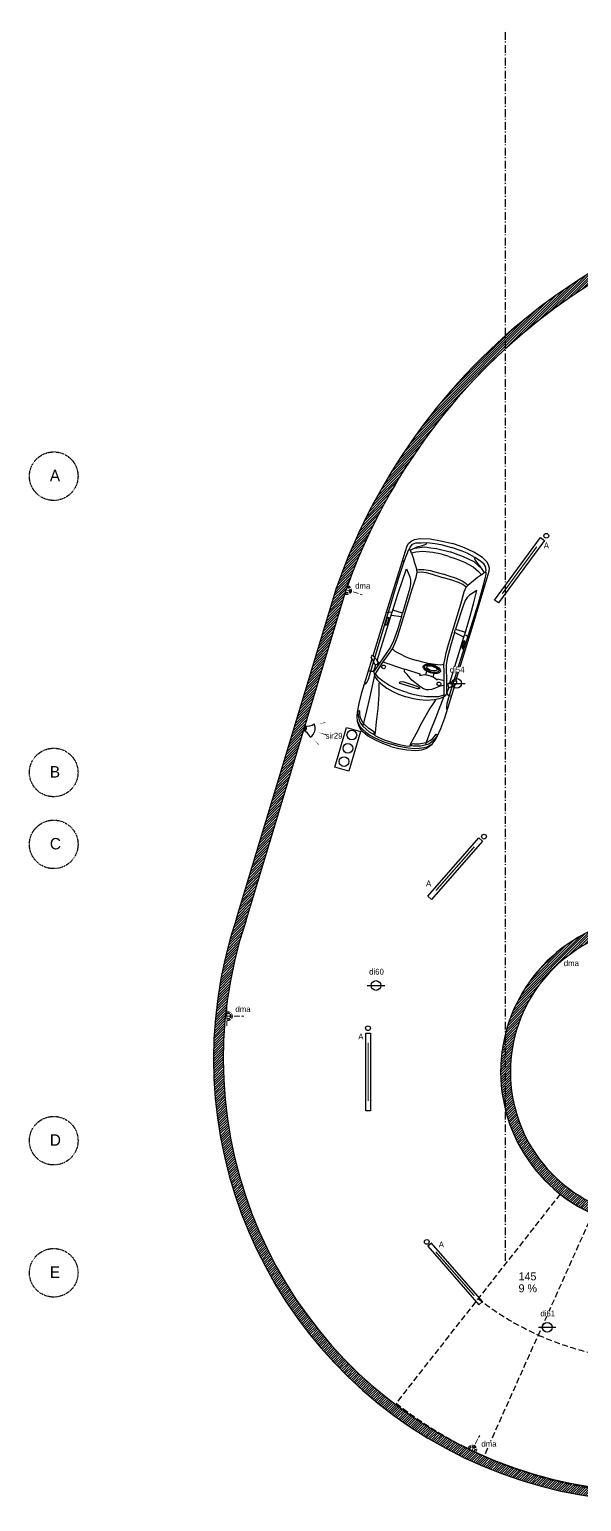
# Model space of a CAD drawing. Header units: centimetres. Extents: x 2191 to 12545, y -680 to 18662.
# Drawn here: x 2230 to 3366, y 7599 to 10630 of the extents above; entities that cross this region are included whole.
import ezdxf

# ---------------------------------------------------------------- set-up
doc = ezdxf.new("R2010")
doc.units = ezdxf.units.CM
for name, pattern in [('ACAD_ISO02W100', [15, 12, -3]), ('Style de ligne -1', [0.41664, 0.20828, -0.20836]), ('Style de ligne -6', [1.0416400000000001, 0.625, -0.20828, 0.06943000000000005, -0.13893]), ('VW-02', [0.69435, 0.48607, -0.20828])]:
    doc.linetypes.add(name, pattern=pattern)
for name, color, linetype in [('B GÈnÈral_Hatch', 252, 'Continuous'), ('B Général', 252, 'Continuous'), ('C ANNOTATIONS-axes horizontaux', 252, 'Style de ligne -1'), ('C ANNOTATIONS-niveaux', 252, 'Continuous')]:
    doc.layers.add(name, color=color, linetype=linetype)
doc.layers.add('prlm-ELEC-CFO', color=1, linetype='Continuous', lineweight=25)
doc.layers.add('prlm-ELEC-SSI', color=6, linetype='Continuous', lineweight=25)
doc.styles.add('Eurostile', font='Eurosti.TTF')
doc.styles.add('prlm-elec-cfo', font='comic.ttf', dxfattribs={"height": 12})
doc.styles.add('prlm-elec-ssi', font='comic.ttf', dxfattribs={"height": 12})
pattern_1 = [(45, (-631.0245819504635, 4809.023447303152), (2.425347222222122, -2.645833333333339), [])]

# ---------------------------------------------------------------- blocks, each defined once
blk = doc.blocks.new('A 70.Groupe-4-1')
at = {"layer": 'B Général', "linetype": 'Continuous'}
for p, q in [((3647.351603118572, 4742.61898837338), (3645.231092298408, 4749.387812286115)), ((3632.369928393854, 4727.083159248007), (3628.337881874265, 4725.131125133584)), ((3791.46655284001, 4698.520043601457), (3797.011780681014, 4702.943163709633)), ((3795.18898975366, 4677.26078614514), (3797.438247542316, 4673.386682930181)), ((3605.419113317309, 4615.446750467946), (3608.609248253461, 4625.872082373413)), ((3626.688653313459, 4612.627049893019), (3628.999868296477, 4619.632585160381)), ((3735.847926538362, 4579.22448637971), (3737.852764420485, 4586.323772551317)), ((3755.05324952735, 4569.658943432825), (3758.243384463502, 4580.084275338292)), ((3633.589026384298, 4503.123641195101), (3589.055696334143, 4518.427347730578)), ((3676.83721886915, 4492.404631116131), (3679.182951934286, 4500.070465400611)), ((3691.90264799474, 4488.213883049035), (3694.013769714606, 4495.113009594759))]:
    blk.add_line(p, q, dxfattribs=at)
at = {"layer": 'B Général', "linetype": 'Continuous', "flags": 128}
for points in [[(3604.54103518749, 4345.181627848307), (3588.294335951073, 4350.9913811857), (3573.166136587422, 4357.716518423229), (3557.09109505315, 4366.827111060457), (3547.383370541059, 4374.827813280094), (3542.008954394354, 4381.921674692055), (3539.200202283509, 4387.811093205778), (3536.445889983921, 4396.618284019898), (3535.42792572942, 4406.989878307015), (3536.357652454562, 4415.507943760307), (3539.335797024237, 4433.45940004586), (3544.988426731125, 4456.041766787343), (3566.099585408624, 4525.032840997953), (3564.620808830565, 4528.419461337192), (3565.441802236101, 4531.102460306271), (3567.178083918456, 4532.666988663166), (3568.711212526026, 4532.197853754367), (3604.131029812631, 4647.949493930844), (3638.558195991553, 4757.717295838409), (3641.467204692289, 4763.114627163153), (3646.676108260515, 4767.808403480461), (3653.449415301737, 4770.76583175268), (3665.440110482471, 4772.965036857431), (3686.12907191109, 4772.083546298713), (3707.264091084417, 4768.550485780824), (3732.263474960966, 4762.57739732652)], [(3604.54103518749, 4345.181627848307), (3621.256744448806, 4340.904936755745), (3637.557824975318, 4338.012764472112), (3655.978511792979, 4336.567719249428), (3668.501104279001, 4337.765979921835), (3676.924941223742, 4340.637597894063), (3682.548444266191, 4343.946759779128), (3689.759611350783, 4349.704529795208), (3696.407194510817, 4357.730478798936), (3700.403369697728, 4365.310215913475), (3707.980804466801, 4381.854296733223), (3715.933174896702, 4403.732946481224), (3737.044333574201, 4472.724020691833), (3740.165038442168, 4474.703207044111), (3740.986031847703, 4477.386206013185), (3740.422572807045, 4479.654451363563), (3738.889444199473, 4480.123586272355), (3774.30926148608, 4595.875226448831), (3807.203203434117, 4706.112192525773), (3807.812662658469, 4712.213182322832), (3806.122344057656, 4719.01810962059), (3802.163846469202, 4725.25945299379), (3793.457066389448, 4733.792052518722), (3775.817525758866, 4744.639022461616), (3756.324493396611, 4753.538080917654), (3732.263474960966, 4762.57739732652)], [(3678.448799178285, 4764.792743298376), (3696.368884975098, 4763.081841125572), (3707.718691921575, 4760.4471075835), (3729.800494744358, 4754.528400419292)], [(3643.134600273494, 4752.125163284701), (3640.7180685843, 4748.337584103336), (3636.876983381271, 4739.620488141774), (3632.369928393854, 4727.083159248007), (3620.109371498757, 4689.755976272834), (3563.209902956912, 4499.425318261294), (3560.207416132161, 4489.613218674192), (3557.896105525827, 4482.607712667412), (3555.087033203064, 4477.263567152416), (3552.146595492425, 4473.133286977914), (3550.19581544057, 4473.059465644381)], [(3724.241247538172, 4736.360831200751), (3708.816027153162, 4740.745545578434), (3690.975433457158, 4744.360418713704), (3670.885615371082, 4746.651384747582), (3656.224557619654, 4744.766290930478), (3647.351603118572, 4742.61898837338), (3651.032063543823, 4733.276994586818), (3653.617615966847, 4723.096373161394), (3658.130842017059, 4708.80477887945), (3662.680064739507, 4709.424785582296), (3673.029865124633, 4709.275855571736), (3685.504365259169, 4707.302998508123), (3703.016567445075, 4702.614944909886), (3712.935046493234, 4699.412269198668)], [(3653.864347227448, 4752.943806322978), (3663.995123780945, 4754.544541286397), (3674.867473233391, 4755.828524477058), (3687.335655168737, 4754.109108472388), (3698.920044199901, 4752.240987045766), (3726.985714552173, 4745.329724397185)], [(3724.241247538172, 4736.360831200751), (3739.478694927883, 4731.362818141963), (3756.28720938089, 4724.375119444029), (3774.21894251323, 4715.031551444035), (3785.314598366285, 4705.264944342256), (3791.46655284001, 4698.520043601457), (3783.188552752224, 4692.837319659843), (3775.348677646468, 4685.84686243115), (3763.610721331772, 4676.528104034549), (3760.187445798897, 4679.58768248852), (3751.526566198131, 4685.255990234315), (3740.084145306592, 4690.601672860595), (3722.947239343489, 4696.516191095556), (3712.935046493234, 4699.412269198668)], [(3791.846782518606, 4710.721401186229), (3784.346532273387, 4717.717202231079), (3776.054439449603, 4724.865474193712), (3764.759080155952, 4730.417663905648), (3754.112960942376, 4735.352042547415), (3726.985714552173, 4745.329724397185)], [(3778.102732410242, 4734.298798663239), (3762.293797593878, 4742.908923005079), (3751.413096295614, 4747.076689531404), (3729.800494744358, 4754.528400419292)], [(3608.001988348413, 4546.079813814996), (3613.428844001722, 4558.335685171949), (3617.632809536385, 4568.786164990282), (3623.406525851489, 4585.462931562151), (3648.833737394132, 4668.558827211731), (3656.987425828115, 4693.561498736422), (3659.270300873443, 4703.761435321392), (3658.130842017059, 4708.80477887945)], [(3659.270300873443, 4703.761435321392), (3667.980688813256, 4704.281799845514), (3677.24809271064, 4702.787293715466), (3689.854274363578, 4699.60057915292), (3711.011602145352, 4693.126470594626)], [(3800.281095347623, 4704.038586418314), (3800.164304381443, 4699.547290243465), (3798.469580104348, 4690.17341126171), (3795.18898975366, 4677.26078614514), (3784.461848336078, 4639.46438047943), (3725.109259274143, 4449.884373434656), (3722.106772449393, 4440.072273847554), (3720.102030190586, 4432.972958415368), (3719.439510040385, 4426.971971359005), (3719.565138298257, 4421.903479888087), (3721.140563606146, 4420.750645338261)], [(3759.844130394605, 4672.986003888864), (3752.91647266456, 4678.2915854475), (3744.399661212781, 4682.23902085101), (3732.16883430381, 4686.652391296911), (3711.011602145352, 4693.126470594626)], [(3714.095004358176, 4513.615520119277), (3716.455794042973, 4526.809602772654), (3718.819775752597, 4537.823114706931), (3723.367027430971, 4554.875177501608), (3748.794238973614, 4637.971073151188), (3756.028222365021, 4663.255172952107), (3759.844130394605, 4672.986003888864), (3763.610721331772, 4676.528104034549)], [(3607.014166155094, 4620.65936860902), (3603.794529142877, 4621.644572399894), (3595.663105207104, 4620.276393472724)], [(3638.436142075078, 4455.95052833269), (3629.744156924231, 4458.778003444418), (3614.741166735311, 4464.542562255915), (3600.926893974027, 4471.452317053796), (3588.501777294639, 4479.613780024583), (3579.768720184405, 4486.142567832396), (3575.694590007968, 4490.910352969693), (3573.012815779822, 4494.748959430278), (3576.388120084931, 4499.752201920695), (3587.984428471917, 4516.826963146375), (3599.721509518183, 4534.361768139968), (3608.001988348413, 4546.079813814996), (3613.089853500048, 4541.337205851148), (3623.778298674524, 4535.719223191665), (3635.693179225148, 4529.725848686066), (3646.650570421951, 4525.534615173097), (3658.562096961701, 4521.721965531079)], [(3756.648302365134, 4574.8715615739), (3759.867939377352, 4573.886357783025), (3765.841336880553, 4568.202125990711)], [(3581.348415195203, 4516.510237142909), (3571.081663257863, 4501.040590787638), (3567.630893795146, 4499.078428338917), (3563.209902956912, 4499.425318261294), (3558.781016458149, 4501.115824348561)], [(3638.436142075078, 4455.95052833269), (3647.221899549183, 4453.429842075694), (3662.881672758299, 4449.811644190137), (3678.197130410794, 4447.807747939177), (3693.061760320146, 4447.618591977074), (3703.952902384116, 4448.142406135385), (3709.997440142305, 4449.81389502252), (3714.368076633645, 4451.494475050533), (3714.370555376088, 4457.529796783952), (3714.314971597564, 4478.170018429164), (3714.400160478318, 4499.270283842297), (3714.095004358176, 4513.615520119277), (3707.224408996773, 4512.532182000368), (3695.222397781906, 4513.857442807976), (3681.993892669726, 4515.557904215076), (3670.567395824711, 4518.216104743787), (3658.562096961701, 4521.721965531079)], [(3573.012815779822, 4494.748959430278), (3570.990439287687, 4491.427550969389), (3560.713224332144, 4444.690908175457), (3554.884233287407, 4417.970747579937), (3548.666589062981, 4392.720335427492), (3546.809322746776, 4387.198300267273)], [(3573.597256056598, 4513.097402375739), (3570.067957543249, 4501.015509237506), (3569.636540582967, 4497.961792797432), (3570.184465399661, 4494.273020876421), (3571.796413175713, 4488.582081062358), (3576.721807389394, 4482.212505804945), (3583.912549127866, 4474.478980899667), (3596.422346989634, 4464.950405516761), (3608.916191544299, 4458.109216608107), (3620.418057923608, 4452.409965298284), (3630.089414112014, 4448.947530328931), (3635.762076021006, 4447.211704831867)], [(3714.334893998929, 4470.786537299107), (3706.386978264831, 4469.110697454826), (3700.923646074929, 4467.009852890658), (3694.533530917038, 4463.935273090285), (3688.612587770092, 4462.393601390266), (3682.542872838456, 4461.735847478325), (3678.358145011131, 4461.758829019096), (3671.842372334786, 4463.752645066328), (3663.847881601546, 4469.13327269943), (3648.327880899383, 4481.427494587168), (3638.408430959478, 4492.846246155957), (3633.065480924829, 4498.672835910455), (3632.885309390816, 4500.823900472094), (3633.589026384298, 4503.123641195101), (3635.208002394017, 4504.304815682617), (3664.486246983125, 4494.507430250756), (3664.048607446968, 4491.707125609048), (3667.466693898267, 4491.918630529649), (3674.036972748603, 4492.842461898917), (3680.904699545003, 4491.998486952612), (3688.069778664155, 4489.386734951311), (3693.701729175738, 4487.244117858808), (3696.682234612045, 4484.655509384325), (3700.045844149937, 4481.949462511746), (3701.132915012798, 4484.131897562125), (3714.325851339791, 4480.849403187126)], [(3607.050920116802, 4353.383908929298), (3591.872822591547, 4358.028382565122), (3579.263382551051, 4363.395792730659), (3572.633135664922, 4366.933788480936), (3571.828871963698, 4368.688833514228), (3573.330086115493, 4373.594787684468), (3575.570822686373, 4395.712142083666), (3578.652732001291, 4422.769785330165), (3580.717581590722, 4451.983071890101), (3580.831301655796, 4469.888877464458), (3581.012146122135, 4474.863588770555), (3581.515644968569, 4477.056854409195)], [(3724.151479802473, 4467.028050022066), (3720.315421694968, 4455.040024830407), (3718.964108445482, 4452.267795187724), (3716.445776047035, 4449.517293084302), (3711.925209392807, 4445.702892905416), (3704.27881515177, 4443.180264864932), (3693.991718641974, 4440.794930588961), (3678.291873625798, 4439.898460936342), (3664.109108286774, 4441.220272109762), (3651.387485292484, 4442.933369915239), (3641.434642306685, 4445.475908595387), (3635.762076021006, 4447.211704831867)], [(3719.637418833887, 4474.194022580754), (3719.489334831173, 4455.628079975327), (3721.251183509531, 4452.070864688814), (3725.109259274143, 4449.884373434656), (3729.725764623725, 4448.807004042441)], [(3607.050920116802, 4353.383908929298), (3622.228922018744, 4348.739464554057), (3635.682763930256, 4346.131552009506), (3643.157529729729, 4345.353436373477), (3644.806195301966, 4346.357888961164), (3646.30740945376, 4351.263843131403), (3656.827212627487, 4370.847816354066), (3669.414461935352, 4394.996840722381), (3684.05090873287, 4420.363238586555), (3693.976728385045, 4435.266557336168), (3696.610693371475, 4439.490617675491), (3697.420760565433, 4441.590073888719)], [(3714.368076633645, 4451.494475050533), (3714.185492719921, 4447.610092994862), (3696.549107450736, 4403.125344580074), (3686.427394554129, 4377.718750024947), (3677.450252708717, 4353.312739743514), (3675.899363493409, 4347.696953679051)], [(3536.445889983921, 4396.618284019898), (3541.791006390665, 4385.593135839566), (3546.372018684991, 4380.837987100647), (3553.43123304954, 4374.318481680343), (3561.291357104438, 4368.22465609032), (3573.052857857986, 4362.278215558012), (3590.33386123066, 4354.642920604075), (3605.924972927231, 4349.704323772475)], [(3689.759611350783, 4349.704529795208), (3679.160113740144, 4343.558408074803), (3672.702561810637, 4342.181042383437), (3663.203834216125, 4340.72824079505), (3653.279551675229, 4340.07641525974), (3640.204426360126, 4341.72994269355), (3621.609856947061, 4345.072515795619), (3605.924972927231, 4349.704323772475)]]:
    blk.add_lwpolyline(points, dxfattribs=at)
for points in [[(3678.448799178285, 4764.792743298376), (3677.510500100115, 4761.726390459919), (3674.507100904782, 4760.130557977018), (3666.967152487536, 4757.407616166171), (3658.660621215429, 4754.919352063327), (3645.231092298408, 4749.387812286115), (3643.134600273494, 4752.125163284701), (3644.573338386467, 4755.457527217746), (3649.750812944789, 4761.418354685302), (3656.023556067313, 4764.109705500194), (3667.236144441433, 4764.451286841237)], [(3778.102732410242, 4734.298798663239), (3777.164433332071, 4731.23244582478), (3778.760515582765, 4728.22917935492), (3783.485596026082, 4721.753158273711), (3788.977317845421, 4715.042650731135), (3797.011780681014, 4702.943163709633), (3800.281095347623, 4704.038586418314), (3800.953508215098, 4707.605444654304), (3799.998277096508, 4715.442870278202), (3796.305732081483, 4721.183583369968), (3787.204294687811, 4727.741224197967)], [(3637.039888252017, 4710.563906129205), (3644.043790784784, 4694.001227192464), (3645.327317790156, 4687.237011292123), (3645.303111508455, 4680.034670409746), (3643.608482854675, 4670.660762167407), (3628.999868296477, 4619.632585160381), (3608.609248253461, 4625.872082373413), (3618.955422680969, 4658.587272388075), (3629.517614418152, 4688.721389026812)], [(3782.074543016031, 4666.183533081052), (3767.001508347764, 4656.376361718256), (3762.152520922857, 4651.48868545309), (3758.142161136809, 4645.506101185694), (3754.300980310464, 4636.789034484716), (3737.852764420485, 4586.323772551317), (3758.243384463502, 4580.084275338292), (3767.976230949329, 4612.98714272494), (3776.085684659681, 4643.871793288121)], [(3605.419113317309, 4615.446750467946), (3626.688653313459, 4612.627049893019), (3618.244195694575, 4585.030639333441), (3610.380960314965, 4562.621699002071), (3604.07183069765, 4549.126755870593), (3581.348415195203, 4516.510237142909), (3578.695172151379, 4517.154383764724), (3576.806038883465, 4521.93948391687)], [(3593.719654596242, 4596.391386902425), (3597.332019728483, 4608.1965632417), (3598.955633011171, 4610.214817167318), (3600.42931613097, 4610.099250942073), (3600.973886936791, 4608.591203884635), (3597.361551065132, 4596.786123168672), (3595.644099096452, 4594.461205272213), (3593.463374232878, 4594.457851261337)], [(3755.05324952735, 4569.658943432825), (3735.847926538362, 4579.22448637971), (3727.403468919479, 4551.628075820132), (3721.380217364908, 4528.656103372812), (3719.057241251938, 4513.941403626348), (3719.637418833887, 4474.194022580754), (3722.196793931138, 4473.243116364785), (3726.440175093505, 4476.151676881756)], [(3754.085977929218, 4547.319547724002), (3757.698343061461, 4559.124724063277), (3757.482163765738, 4561.705951583683), (3756.196158017922, 4562.43484575061), (3754.900936245332, 4561.48977228796), (3751.288600373673, 4549.684691571997), (3751.410940983403, 4546.79680008075), (3753.216369624174, 4545.573689454899)], [(3575.000567477048, 4512.751862078189), (3572.194098780624, 4513.443104659341), (3566.099585408624, 4525.032840997953), (3564.620808830565, 4528.419461337192), (3565.441802236101, 4531.102460306271), (3567.178083918456, 4532.666988663166), (3567.944600410583, 4532.432435839059), (3578.15978810975, 4520.336302828428), (3578.695172151379, 4517.154383764724)], [(3659.948480028361, 4463.787387737049), (3623.919718692172, 4474.812131245172), (3622.561697420938, 4476.401351329638), (3623.47823969927, 4478.300589395821), (3629.560399782656, 4478.451519711036), (3644.172074078936, 4474.148007620958), (3658.242693566318, 4469.17166358027), (3663.033110771886, 4466.19686193199), (3663.684156662079, 4464.488596727501), (3662.035366205944, 4463.484077777079)], [(3722.795102355308, 4467.526970116695), (3725.507820147485, 4466.529350434651), (3737.044333574201, 4472.724020691833), (3740.165038442168, 4474.703207044111), (3740.986031847703, 4477.386206013185), (3740.422572807045, 4479.654451363563), (3739.656056314916, 4479.88900418767), (3724.421098757125, 4475.58057503631), (3722.196793931138, 4473.243116364785)], [(3570.589770928588, 4369.571011854923), (3570.748983478983, 4373.378674751473), (3569.625448669122, 4375.734536211967), (3566.959569226915, 4376.885564951668), (3559.371840828535, 4382.225385564054), (3551.533502834059, 4389.486421549664), (3547.046204341827, 4394.54816789669), (3543.960698329873, 4400.354740298731), (3541.582167698959, 4406.280357820797), (3541.218507722211, 4412.762991300435), (3541.258638050434, 4417.277850085241), (3540.726674382413, 4418.278919401474), (3538.558490293904, 4417.768712533294), (3537.416648318392, 4416.776705097354), (3537.194540646036, 4415.503365008504), (3537.771121530949, 4408.620199611451), (3539.930994123695, 4399.240487876377), (3542.322065529674, 4392.808017497004), (3547.294393716641, 4386.59182203667), (3553.74028013951, 4380.259993988351), (3559.948259727399, 4375.342374311481), (3566.591047388595, 4371.297525703895)], [(3646.326783134471, 4346.39560690968), (3648.325597016646, 4349.64035473261), (3650.575079016081, 4350.96407842894), (3653.428577309106, 4350.426186384284), (3662.705167970683, 4350.605552260507), (3673.264564513679, 4352.23691081942), (3679.816021491909, 4353.92081559773), (3685.62252753122, 4357.00644649358), (3690.909735561474, 4360.586360211089), (3694.838797436596, 4365.755427650333), (3697.33204828491, 4369.519635468372), (3698.333117601144, 4370.051599136396), (3699.844518669456, 4368.415445078642), (3700.2357096782, 4366.954331994488), (3699.70722490495, 4365.774742809881), (3695.37756474968, 4360.392879346368), (3688.338665697005, 4353.827977064066), (3682.757430094293, 4349.835019914654), (3675.157969826543, 4347.465771671251), (3666.272570173709, 4345.825292710879), (3658.375728322625, 4345.223725899146), (3650.606934950693, 4345.588798103277)]]:
    blk.add_lwpolyline(points, close=True, dxfattribs=at)
at = {"layer": 'B Général', "linetype": 'Continuous'}
for centre, major_axis, ratio in [((3689.289818388906, 4504.606672991596), (-17.70771669725425, 5.418533068071418), 0.4588728926137529), ((3589.832911242398, 4508.758191609624), (1.114199065959742, 3.641192395893742), 1), ((3689.283485559424, 4504.86006623888), (-14.87143355441499, 4.55063494983063), 0.4072151027835469), ((3689.46491109495, 4505.72671035561), (-10.50202180400547, 3.213601922795301), 0.4087564988572939), ((3703.859984934898, 4473.866088916679), (1.114199065959742, 3.641192395893742), 1)]:
    blk.add_ellipse(centre, major_axis=major_axis, ratio=ratio, dxfattribs=at)
blk = doc.blocks.new('A 70.Groupe-7-1')
at = {"layer": 'B Général', "linetype": 'Continuous', "flags": 128}
blk.add_lwpolyline([(3489.735549316671, 4302.529221827029), (3513.752084762899, 4384.065753671106), (3542.52968423728, 4375.589329395966), (3518.513148791052, 4294.05279755189)], close=True, dxfattribs=at)
at = {"layer": 'B Général', "linetype": 'Continuous'}
for centre, radius in [((3524.492406007141, 4368.455595658748), 10.000000000003), ((3516.409096663533, 4341.01262782616), 10.00000000001045), ((3508.432422150357, 4313.931686992332), 9.999999999994026)]:
    blk.add_circle(centre, radius, dxfattribs=at)
blk = doc.blocks.new('A 70.Groupe-14-1')
at = {"layer": 'B GÈnÈral_Hatch', "linetype": 'Continuous'}
blk.add_hatch(color=250, dxfattribs=at).paths.add_polyline_path([(4135.1521327549, 3086.081215874571), (4150.950477728909, 3081.551113350647), (4135.003658381705, 3077.575124731108)])
at = {"layer": 'B Général', "linetype": 'VW-02', "ltscale": 25.4}
for p, q in [((4150.950477728909, 3627.54206842346), (4150.950477728909, 3722.514022807821)), ((4198.43645492109, 3675.028045615641), (4103.46450053673, 3675.028045615641)), ((3953.348241095319, 3423.327119758377), (3615.837074316639, 2993.41359948339)), ((4020.103060931656, 3383.002441400039), (3796.611338036299, 2884.213034522946)), ((4150.950477728909, 3355.028045615639), (4150.950477728909, 2808.07418108566))]:
    blk.add_line(p, q, dxfattribs=at)
at = {"layer": 'B Général', "linetype": 'Continuous', "flags": 128}
blk.add_lwpolyline([(4135.1521327549, 3086.081215874571), (4150.950477728909, 3081.551113350647), (4135.003658381705, 3077.575124731108)], close=True, dxfattribs=at)
at = {"layer": 'B Général', "linetype": 'VW-02', "ltscale": 25.4}
for centre, radius, start, end in [((4150.95047772891, 3675.02804561564), 320.0000000000004, 231.8656906827135, 269.9999999999999), ((4150.95047772891, 3675.028045615639), 593.4769322649912, 231.8656906827134, 245.8643611915908), ((4150.950477728911, 3675.028045615641), 593.4769322649923, 245.8643611915907, 269.9999999999998), ((4150.950477728909, 3675.02804561564), 866.9538645299797, 231.8656906827134, 270)]:
    blk.add_arc(centre, radius, start, end, dxfattribs=at)
at = {"layer": 'B Général', "char_height": 16.47100151909722, "attachment_point": 1, "line_spacing_factor": 0.8941417206159926, "style": 'Eurostile'}
for s, insert in [('145\\P9 %', (3867.777011447483, 3262.332831185949)), ('360\\P14,5%', (4020.055813259548, 3201.351279296875))]:
    blk.add_mtext(s, dxfattribs=dict(at, insert=insert))
blk = doc.blocks.new('xi.lumA')
at = {"layer": 'prlm-ELEC-CFO', "color": 0, "linetype": 'ByBlock', "lineweight": -2, "ltscale": 50}
blk.add_lwpolyline([(-80, -5), (-80, 5), (80, 5), (80, -5)], close=True, dxfattribs=at)
at = {"layer": 'prlm-ELEC-CFO', "color": 0, "linetype": 'ByBlock', "lineweight": 5, "ltscale": 50, "const_width": 2.6}
blk.add_lwpolyline([(-60, 0), (60, 2.449293598294707e-15), (60, 2.449293598294707e-15)], dxfattribs=at)
blk = doc.blocks.new('xi.dma')
at = {"layer": 'prlm-ELEC-CFO', "color": 0, "linetype": 'ACAD_ISO02W100', "lineweight": 5, "flags": 128}
for points in [[(0, 0), (2.14306111918916e-15, 35)], [(-20, 0), (20, 0)]]:
    blk.add_lwpolyline(points, dxfattribs=at)
at = {"layer": 'prlm-ELEC-CFO', "color": 0, "linetype": 'ByBlock', "lineweight": 5}
for radius, start, end in [(9, 145.0000000000026, 191.8029645932288), (6.5, 145.0000000000026, 199.0386751890759), (9, 55.00000000000264, 124.9999999999974), (5, 145.0000000000026, 207.3744600146318), (6.5, 55.00000000000264, 124.9999999999974), (5, 55.00000000000264, 124.9999999999974), (5, 332.6255399853683, 34.99999999999736), (6.5, 340.9613248109241, 34.99999999999736), (9, 348.1970354067711, 34.99999999999736)]:
    blk.add_arc((-1.818989403545856e-12, 2.41194238509479), radius, start, end, dxfattribs=at)
blk = doc.blocks.new('xi.sir')
at = {"layer": 'prlm-ELEC-SSI'}
blk.add_hatch(color=0, dxfattribs=at).paths.add_polyline_path([(-4.810390982873949, 4.440892098500626e-16), (4.817543221989935, -1.332267629550188e-15, 1)])
at = {"layer": 'prlm-ELEC-SSI', "color": 0, "flags": 128}
for points in [[(-15.87292407984771, 25.45460157649832, 0, 1.5, 0), (-23.81117417955057, 38.18190236474748, 0, 0, 0)], [(0.003576119557994922, 30.00000000000001, 0, 2.25, 0), (0.00357611955799607, 48.75, 0, 0, 0)], [(15.88007631896371, 25.45460157649831, 0, 1.5, 0), (23.81832641866657, 38.18190236474748, 0, 0, 0)]]:
    blk.add_lwpolyline(points, format="xyseb", dxfattribs=at)
blk.add_lwpolyline([(-4.810390982873949, 4.592273826833915e-16), (4.817543221989935, -1.165734175856414e-15)], dxfattribs=at)
at = {"layer": 'prlm-ELEC-SSI', "color": 0}
for centre, radius, start, end in [((0.003576119557996284, -2.666980052802203e-16), 22.5, 50.61869435007318, 129.3813056499268), ((-33.01495127341107, -4.075443387564103), 28.49748164290633, 8.222097287565061, 48.87538131448579), ((0.003576119557993085, -3.532533965865114e-16), 4.813967102431942, 0, 180), ((33.02210351252705, -4.075443387564108), 28.49748164290633, 131.1246186855142, 171.7779027124349)]:
    blk.add_arc(centre, radius, start, end, dxfattribs=at)
blk = doc.blocks.new('xi.DI')
at = {"layer": 'prlm-ELEC-SSI', "color": 0, "linetype": 'ByBlock', "lineweight": -2, "flags": 128}
blk.add_lwpolyline([(-18.00000000000068, 1.77635683940025e-13), (18.00000000000068, -1.77635683940025e-13)], dxfattribs=at)
at = {"layer": 'prlm-ELEC-SSI', "color": 0, "linetype": 'ByBlock', "lineweight": -2}
blk.add_circle((0, 1.77635683940025e-13), 10.00000000000014, dxfattribs=at)

msp = doc.modelspace()

# ---------------------------------------------------------------- hatches: boundary and pattern name
at = {"layer": 'B GÈnÈral_Hatch', "linetype": 'Continuous'}
h = msp.add_hatch(dxfattribs=at)
h.set_pattern_fill('50_BETON', color=256, style=0, pattern_type=2)
h.set_pattern_definition(pattern_1)
edge = h.paths.add_edge_path()
edge.add_arc((4036.734618502698, 9069.429736493192), 1224.726036362597, 92.00463814443405, 160.5897672749773)
edge.add_line((2881.617943131845, 9476.442427234677), (2862.604707091921, 9482.663153255995))
edge.add_arc((4036.734618503087, 9069.429736492662), 1244.726036363141, 91.99092271841641, 160.610550204997, ccw=False)
edge.add_line((3993.491386734502, 10313.40438595563), (3993.893214105826, 10293.40623880594))
h = msp.add_hatch(dxfattribs=at)
h.set_pattern_fill('50_BETON', color=256, style=0, pattern_type=2)
h.set_pattern_definition(pattern_1)
edge = h.paths.add_edge_path()
edge.add_arc((4036.73461850352, 9069.429736492075), 1224.726036363743, 92.01413102298571, 160.5897672749417)
edge.add_line((2881.617943131838, 9476.442427234659), (2862.604707091405, 9482.66315325453))
edge.add_arc((4036.734618501207, 9069.429736495224), 1244.726036360515, 91.9978825122829, 160.610550205151, ccw=False)
edge.add_line((3993.3402798116, 10313.39912396561), (3993.690423837556, 10293.39912395763))
h = msp.add_hatch(dxfattribs=at)
h.set_pattern_fill('50_BETON', color=256, style=0, pattern_type=2)
h.set_pattern_definition(pattern_1)
h.paths.add_polyline_path([(2655.920712042225, 8799.566166966859), (2674.979806985575, 8793.49700603774), (2881.617943131474, 9476.44242723362), (2862.604707091981, 9482.663153256168)])
h = msp.add_hatch(dxfattribs=at)
h.set_pattern_fill('50_BETON', color=256, style=0, pattern_type=2)
h.set_pattern_definition(pattern_1)
edge = h.paths.add_edge_path()
edge.add_line((4284.941516420538, 8016.104404375339), (4284.94151642052, 8053.985181453642))
edge.add_line((4284.94151642052, 8053.985181453641), (4284.941516419533, 8053.98518145199))
edge.add_arc((3519.925895777618, 8510.74781146092), 890.9999999993312, 245.3290232851314, 329.16013142438726, ccw=False)
edge.add_line((3148.016424789577, 7701.078529971124), (3148.016424790962, 7701.078529970489))
edge.add_line((3148.016424790963, 7701.078529970488), (3148.016424789578, 7701.078529971124))
edge.add_arc((3519.925895777618, 8510.747811460922), 890.9999999993319, 161.4979151460762, 245.3290232851314, ccw=False)
edge.add_line((2674.979806984957, 8793.497006035886), (2674.97980698559, 8793.49700603778))
edge.add_line((2674.97980698559, 8793.49700603778), (2655.920712042783, 8799.56616696852))
edge.add_arc((3519.92589577453, 8510.747811459636), 910.9999999968106, 161.5163264275236, 244.3152232521128)
edge.add_arc((3519.925895779641, 8510.747811457053), 910.9999999966991, 244.3152232517529, 327.1141200763548)
h = msp.add_hatch(dxfattribs=at)
h.set_pattern_fill('50_BETON', color=256, style=0, pattern_type=2)
h.set_pattern_definition(pattern_1)
edge = h.paths.add_edge_path()
edge.add_arc((3519.925895778448, 8484.051492918792), 299.9999999999989, 114.966380041291, 192.4831900206457)
edge.add_arc((3519.92589577796, 8484.051492918186), 299.9999999993923, 192.4831900205526, 270.0000000000929)
edge.add_arc((3519.925895778935, 8484.051492918186), 299.9999999993925, 269.9999999999069, 347.5168099794474)
edge.add_arc((3519.925895778448, 8484.051492918792), 299.9999999999986, 347.5168099793545, 425.0336199587092)
edge.add_line((3646.551811777103, 8756.01817727094), (3654.993539510348, 8774.149289561083))
edge.add_arc((3519.925895778448, 8484.051492918792), 319.9999999999985, -12.483190020645623, 65.03361995870898, ccw=False)
edge.add_arc((3519.925895778964, 8484.051492918145), 319.9999999993517, 269.999999999907, 347.5168099794475, ccw=False)
edge.add_arc((3519.925895777928, 8484.051492918146), 319.9999999993531, 192.4831900205526, 270.0000000000929, ccw=False)
edge.add_arc((3519.925895778448, 8484.051492918794), 319.9999999999983, 114.9663800412911, 192.4831900206458, ccw=False)
edge.add_line((3384.858252046546, 8774.149289561083), (3393.299979779791, 8756.01817727094))

# ---------------------------------------------------------------- linework, layer by layer
at = {"layer": 'B Général', "linetype": 'Continuous', "lineweight": 18}
for p, q in [((2655.920712042225, 8799.566166966859), (2862.604707091981, 9482.663153256168)), ((2674.979806985575, 8793.49700603774), (2881.617943131474, 9476.44242723362))]:
    msp.add_line(p, q, dxfattribs=at)
at = {"layer": 'B Général', "linetype": 'Continuous'}
for p, q in [((2655.920712042225, 8799.566166966859), (2862.604707091981, 9482.663153256168)), ((2674.979806985575, 8793.49700603774), (2881.617943131474, 9476.44242723362))]:
    msp.add_line(p, q, dxfattribs=at)
at = {"layer": 'B Général', "linetype": 'Continuous', "lineweight": 18}
for centre, radius, start, end in [((4036.73461850352, 9069.429736492075), 1244.726036363743, 91.99092271854508, 160.6105502049938), ((4036.73461850352, 9069.429736492073), 1244.726036363745, 91.99788251236578, 160.6105502050484), ((4036.73461850352, 9069.429736492075), 1224.726036363743, 92.00463814441643, 160.5897672749484), ((4036.73461850352, 9069.429736492075), 1224.726036363744, 92.01413102308442, 160.5897672749484), ((3519.925895778448, 8510.747811461291), 911.0000000000003, 161.5163264277379, 327.1141200761523), ((3519.925895778448, 8510.747811461291), 891.0000000000011, 161.4979151459917, 329.1601314243148), ((3519.925895778448, 8484.051492918792), 319.9999999999992, 114.9663800412204, 65.03361995877951), ((3519.925895778448, 8484.051492918792), 299.9999999999989, 114.9663800412204, 65.03361995877951)]:
    msp.add_arc(centre, radius, start, end, dxfattribs=at)
at = {"layer": 'B Général', "linetype": 'Continuous'}
for centre, radius, start, end in [((4036.73461850352, 9069.429736492071), 1244.726036363746, 91.99092271833703, 160.6105502049938), ((4036.73461850352, 9069.429736492073), 1244.726036363745, 91.99788251236578, 160.6105502050484), ((4036.73461850352, 9069.429736492075), 1224.726036363742, 95.13898211859068, 131.8306902582972), ((4036.73461850352, 9069.429736492073), 1224.726036363745, 95.13898211859068, 131.8306902582972), ((4036.734618503524, 9069.42973649207), 1224.72603636375, 133.0990658198908, 160.5897672749484), ((4036.73461850352, 9069.429736492075), 1224.726036363744, 133.0990658198908, 160.5897672749484), ((3519.925895778448, 8510.747811461291), 911.0000000000002, 161.5163264277923, 327.1141200761523), ((3519.925895778448, 8510.747811461291), 891.0000000000011, 161.4979151459917, 329.1601314243148), ((3519.925895778448, 8484.051492918792), 319.9999999999989, 114.9663800412204, 65.03361995877951), ((3519.925895778448, 8484.051492918792), 299.9999999999989, 114.9663800412204, 65.03361995877951)]:
    msp.add_arc(centre, radius, start, end, dxfattribs=at)
at = {"layer": 'C ANNOTATIONS-axes horizontaux', "linetype": 'Style de ligne -6', "ltscale": 25.4}
msp.add_line((3209.926018318885, 8095.087986283843), (3209.926018318885, 10630.08798628384), dxfattribs=at)
at = {"layer": 'C ANNOTATIONS-axes horizontaux'}
for centre in [(2279.788072168874, 9710.412351685667), (2279.788072168871, 9710.412351685725), (2279.788072168878, 9100.412352041038), (2279.788072168874, 9100.412352041096), (2279.788072168878, 8952.412352024083), (2279.788072168874, 8952.412352024141), (2279.788072168874, 8342.412351685667), (2279.788072168871, 8342.412351685725), (2279.788072168874, 8070.412352190793), (2279.788072168871, 8070.412352190851)]:
    msp.add_circle(centre, 50, dxfattribs=at)
at = {"layer": 'C ANNOTATIONS-niveaux', "linetype": 'Style de ligne -6', "ltscale": 25.4}
msp.add_line((3209.926018318885, 8095.087986283901), (3209.926018318885, 10630.0879862839), dxfattribs=at)
at = {"layer": 'prlm-ELEC-CFO', "ltscale": 25}
for centre in [(3165.66656201033, 8968.369608877525), (3047.732983610258, 8134.096703529256)]:
    msp.add_circle(centre, 4.906566773639497, dxfattribs=at)

# ---------------------------------------------------------------- block references
at = {"layer": 'B Général'}
for name in ['A 70.Groupe-4-1', 'A 70.Groupe-7-1', 'A 70.Groupe-14-1']:
    msp.add_blockref(name, (-631.0245819504635, 4809.023447303152), dxfattribs=at)
at = {"layer": 'prlm-ELEC-CFO'}
for name, p, rotation in [('xi.lumA', (3238.821887651295, 9516.80571463876), 53.67518581037783), ('xi.dma', (2881.61794313147, 9476.442427233616), 253.1658103428958), ('xi.lumA', (3106.238467221028, 8902.397008629401), 48.70615911659544), ('xi.dma', (2636.115601277834, 8598.94220080223), 270), ('xi.lumA', (2927.140583886736, 8484.051492918792), 90), ('xi.dma', (3140.436167519088, 7704.603564973331), 331.8770205362246)]:
    msp.add_blockref(name, p, dxfattribs=dict(at, rotation=rotation))
at = {"layer": 'prlm-ELEC-CFO', "xscale": -1, "rotation": 131.2938408834045}
msp.add_blockref('xi.lumA', (3106.238467221028, 8068.098614292401), dxfattribs=at)
at = {"layer": 'prlm-ELEC-SSI', "rotation": 253.1658103428963}
msp.add_blockref('xi.sir', (2795.47033556848, 9191.721923896395), dxfattribs=at)

# ---------------------------------------------------------------- texts
at = {"layer": 'C ANNOTATIONS-axes horizontaux', "char_height": 23.53000217013889, "attachment_point": 1, "line_spacing_factor": 0.8941417206159925, "style": 'Eurostile'}
for s, insert in [('A', (2271.86952019405, 9723.535409411363)), ('A', (2271.869520194046, 9723.535409411421)), ('B', (2271.86952019405, 9113.535409766731)), ('B', (2271.86952019405, 9113.53540976679)), ('C', (2271.86952019405, 8965.535409749777)), ('C', (2271.86952019405, 8965.535409749835)), ('D', (2271.86952019405, 8355.535409411363)), ('D', (2271.869520194046, 8355.535409411421)), ('E', (2271.86952019405, 8083.535409916489)), ('E', (2271.869520194046, 8083.535409916547))]:
    msp.add_mtext(s, dxfattribs=dict(at, insert=insert))

# ---------------------------------------------------------------- next in the draw order: texts
at = {"layer": 'prlm-ELEC-CFO', "lineweight": 20, "char_height": 12, "attachment_point": 2, "line_spacing_factor": 0.8, "style": 'prlm-elec-cfo', "bg_fill": 3, "box_fill_scale": 0.95, "bg_fill_color": 256, "bg_fill_transparency": 0}
for s, insert in [('A', (3294.072571190154, 9573.938734055715)), ('dma', (2915.984751392578, 9490.761939779288)), ('A', (3051.686770083717, 8878.11393345962)), ('dma', (3345.474859270427, 8713.776180312016)), ('dma', (2669.390733123306, 8619.216652891642)), ('A', (2912.133351487064, 8562.811209770822)), ('A', (3077.77074721393, 8134.632044650025)), ('dma', (3175.868733936906, 7724.235106935348))]:
    msp.add_mtext(s, dxfattribs=dict(at, insert=insert))
at = {"layer": 'prlm-ELEC-SSI', "lineweight": 20, "char_height": 11.99999999999999, "attachment_point": 2, "rotation": 0.0010605579331910578, "line_spacing_factor": 0.8, "style": 'prlm-elec-ssi', "bg_fill": 3, "box_fill_scale": 0.95, "bg_fill_color": 256, "bg_fill_transparency": 0}
for s, insert in [('{di54}', (3110.289704970321, 9318.170268400276)), ('{di60}', (2944.271451533234, 8696.268457619513)), ('{di61}', (3296.934664071607, 7992.725046476242))]:
    msp.add_mtext(s, dxfattribs=dict(at, insert=insert))
at = {"layer": 'prlm-ELEC-SSI', "lineweight": 20, "insert": (2856.851067367686, 9182.023240397935), "char_height": 12, "attachment_point": 2, "line_spacing_factor": 0.8, "style": 'prlm-elec-ssi', "bg_fill": 3, "box_fill_scale": 0.95, "bg_fill_color": 256, "bg_fill_transparency": 0}
msp.add_mtext('{sir29}', dxfattribs=at)

# ---------------------------------------------------------------- next in the draw order: linework, layer by layer
at = {"layer": 'prlm-ELEC-CFO', "ltscale": 25}
for centre in [(3293.846551775932, 9587.763655391798), (2926.819705422677, 8573.8830128271)]:
    msp.add_circle(centre, 4.906566773639497, dxfattribs=at)

# ---------------------------------------------------------------- next in the draw order: block references
at = {"layer": 'prlm-ELEC-SSI', "rotation": 0.001060557933219683}
for p in [(3109.140456491703, 9283.726654347263), (2943.122203054616, 8661.824843566501), (3295.785415592989, 7958.281432423229)]:
    msp.add_blockref('xi.DI', p, dxfattribs=at)

doc.saveas('drawing.dxf')
